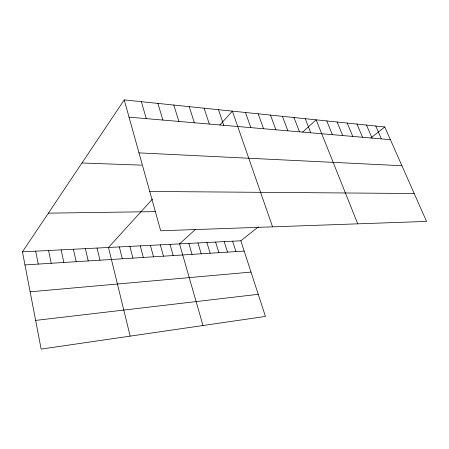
<?xml version="1.0" encoding="UTF-8"?>
<svg xmlns="http://www.w3.org/2000/svg" width="449" height="449" viewBox="0 0 449 449"><rect width="100%" height="100%" fill="white"/><g stroke="black" fill="none" stroke-linecap="round" stroke-linejoin="round"><path stroke-width="0.67" d="M258.501 226.812L240.838 240.782L265.432 316.433L41.151 349.098L22.45 251.827L124.238 99.903L384.782 126.966L426.55 221.419L160.691 230.78L124.238 99.903M152.587 198.952L108.49 247.478L130.159 336.133M219.836 124.962L232.397 111.139L272.571 226.84M195.45 229.428L179.527 243.88L203.015 325.519M302.66 132.101L316.169 119.838L357.735 223.843M370.846 137.983L384.782 126.966M35.634 320.406L258.237 294.308M30.134 291.811L251.019 272.094M24.97 264.932L244.183 251.081M22.45 251.827L240.838 240.782M48.363 213.152L155.713 211.625M149.742 191.465L414.208 193.508M81.965 162.998L141.71 165.142M138.994 152.873L401.922 165.726M129.043 117.144L390.394 139.661M375.751 126.029L381.364 138.887M366.479 125.063L372.086 138.084M356.955 124.076L362.562 137.265M347.178 123.06L352.774 136.423M337.126 122.016L342.716 135.553M326.793 120.944L332.367 134.661M305.236 118.704L310.775 132.803M293.988 117.537L299.5 131.832M282.399 116.33L287.888 130.827M270.466 115.09L275.922 129.8M258.164 113.816L263.585 128.734M245.48 112.497L250.862 127.639M218.478 109.691L223.765 125.305M204.093 108.198L209.318 124.059M232.599 241.197L235.927 251.603M189.214 106.654L194.372 122.773M224.191 241.624L227.503 252.13M173.819 105.055L178.898 121.438M215.621 242.056L218.91 252.675M206.877 242.499L210.143 253.23M157.88 103.399L162.875 120.057M197.947 242.948L201.191 253.797M188.833 243.409L192.049 254.375M141.362 101.682L146.267 118.626M170.025 244.363L173.185 255.565M160.321 244.851L163.447 256.183M150.404 245.356L153.496 256.811M140.273 245.867L143.326 257.451M129.913 246.394L132.926 258.108M119.322 246.928L122.296 258.781M97.068 248.056L99.953 260.196M85.377 248.645L88.212 260.936M73.4 249.251L76.178 261.7M61.131 249.874L63.853 262.474M48.559 250.508L51.214 263.277M35.667 251.159L38.26 264.096"/></g></svg>
